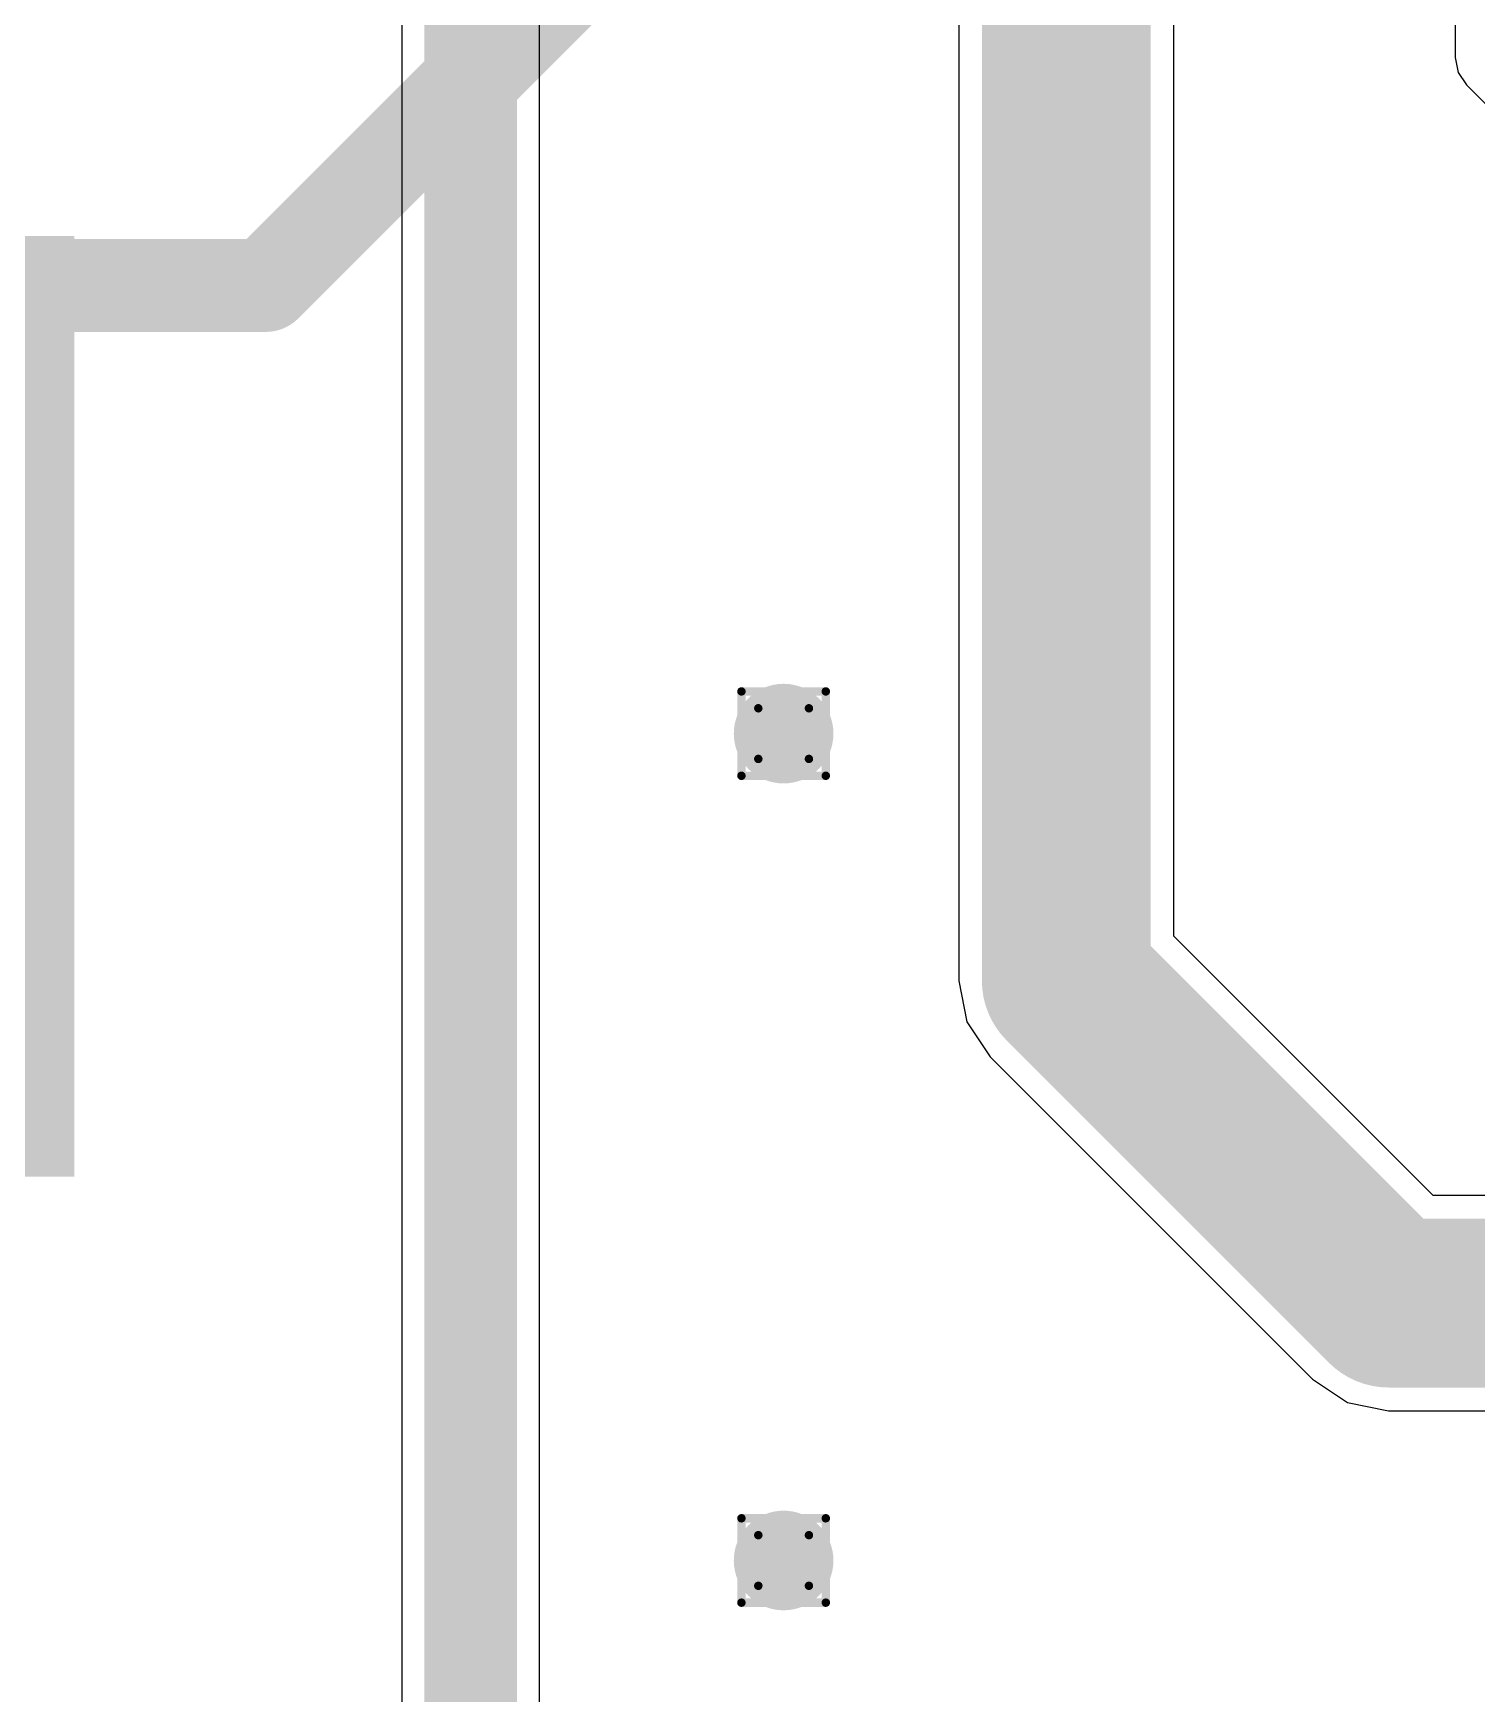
# Model space of a CAD drawing. Header units: inches. Extents: x -0.3 to 9.9, y -0.4 to 5.
# Drawn here: x 0.4051 to 0.7473, y 1.1684 to 1.562 of the extents above; entities that cross this region are included whole.
import ezdxf

# ---------------------------------------------------------------- set-up
doc = ezdxf.new("R2010")
doc.units = ezdxf.units.IN
doc.header["$MEASUREMENT"] = 0
for name, color, linetype in [('Bottom Layer', 5, 'Continuous'), ('Bottom Solder', 6, 'Continuous'), ('Drill Drawing', 1, 'Continuous'), ('Top Layer', 1, 'Continuous'), ('Top Solder', 216, 'Continuous'), ('Via Holes', 16, 'Continuous')]:
    doc.layers.add(name, color=color, linetype=linetype)

msp = doc.modelspace()

# ---------------------------------------------------------------- hatches: boundary and pattern name
at = {"layer": 'Bottom Layer'}
msp.add_hatch(color=5, dxfattribs=at).paths.add_polyline_path([(0.36482, 1.291), (0.41482, 1.291), (0.41482, 1.51395), (0.36482, 1.51395)])
h = msp.add_hatch(color=5, dxfattribs=at)
edge = h.paths.add_edge_path()
edge.add_arc((0.583, 1.396), 0.01181, 0, 360)
h = msp.add_hatch(color=5, dxfattribs=at)
edge = h.paths.add_edge_path()
edge.add_arc((0.583, 1.2), 0.01181, 0, 360)
at = {"layer": 'Bottom Solder'}
h = msp.add_hatch(color=6, dxfattribs=at)
edge = h.paths.add_edge_path()
edge.add_arc((0.583, 1.396), 0.00591, 0, 360)
h = msp.add_hatch(color=6, dxfattribs=at)
edge = h.paths.add_edge_path()
edge.add_arc((0.583, 1.2), 0.00591, 0, 360)
at = {"layer": 'Top Layer'}
h = msp.add_hatch(color=1, dxfattribs=at)
edge = h.paths.add_edge_path()
edge.add_arc((0.583, 1.396), 0.01181, 0, 360)
h = msp.add_hatch(color=1, dxfattribs=at)
edge = h.paths.add_edge_path()
edge.add_arc((0.583, 1.2), 0.01181, 0, 360)
at = {"layer": 'Top Solder'}
h = msp.add_hatch(color=216, dxfattribs=at)
edge = h.paths.add_edge_path()
edge.add_arc((0.583, 1.396), 0.00591, 0, 360)
h = msp.add_hatch(color=216, dxfattribs=at)
edge = h.paths.add_edge_path()
edge.add_arc((0.583, 1.2), 0.00591, 0, 360)
at = {"layer": 'Via Holes'}
h = msp.add_hatch(color=7, dxfattribs=at)
edge = h.paths.add_edge_path()
edge.add_arc((0.583, 1.396), 0.00591, 0, 360)
h = msp.add_hatch(color=7, dxfattribs=at)
edge = h.paths.add_edge_path()
edge.add_arc((0.583, 1.2), 0.00591, 0, 360)

# ---------------------------------------------------------------- linework, layer by layer
at = {"layer": 'Bottom Layer'}
for p, q in [((0.67549, 1.34799), (0.67549, 2.25369)), ((0.7422, 2.24953), (0.7422, 1.55624)), ((0.62451, 1.78017), (0.62451, 1.33743)), ((0.49251, 1.76782), (0.49251, 1.10458)), ((0.52514, 1.09782), (0.52514, 1.76107)), ((0.7422, 1.55624), (0.7429, 1.55273)), ((0.7429, 1.55273), (0.74489, 1.54975)), ((0.74489, 1.54975), (0.86869, 1.42595)), ((0.73699, 1.28649), (0.67549, 1.34799)), ((0.62451, 1.33743), (0.62645, 1.32768)), ((0.62645, 1.32768), (0.63198, 1.31941)), ((0.63198, 1.31941), (0.70841, 1.24298)), ((0.98477, 1.28649), (0.73699, 1.28649)), ((0.70841, 1.24298), (0.71668, 1.23745)), ((0.71668, 1.23745), (0.72643, 1.23551)), ((0.72643, 1.23551), (0.97421, 1.23551))]:
    msp.add_line(p, q, dxfattribs=at)
for points in [[(0.65, 1.33743, 0.04, 0.04, 0), (0.65, 2.38457, 0.04, 0.04, 0)], [(0.50882, 1.09782, 0.022, 0.022, 0), (0.50882, 1.76782, 0.022, 0.022, 0)], [(0.65, 1.33743, 0.04, 0.04, 0), (0.72643, 1.261, 0.04, 0.04, 0)], [(0.72643, 1.261, 0.04, 0.04, 0), (0.98477, 1.261, 0.04, 0.04, 0)]]:
    msp.add_lwpolyline(points, format="xyseb", dxfattribs=at)
for points in [[(0.64, 1.33743, 0.02, 0.02, 1), (0.66, 1.33743, 0.02, 0.02, 1)], [(0.64, 1.33743, 0.02, 0.02, 1), (0.66, 1.33743, 0.02, 0.02, 1)], [(0.71643, 1.261, 0.02, 0.02, 1), (0.73643, 1.261, 0.02, 0.02, 1)], [(0.71643, 1.261, 0.02, 0.02, 1), (0.73643, 1.261, 0.02, 0.02, 1)]]:
    msp.add_lwpolyline(points, format="xyseb", close=True, dxfattribs=at)
at = {"layer": 'Drill Drawing'}
for points in [[(0.573, 1.406, 0.002, 0.002, 0), (0.593, 1.406, 0.002, 0.002, 0)], [(0.573, 1.386, 0.002, 0.002, 0), (0.573, 1.406, 0.002, 0.002, 0)], [(0.593, 1.386, 0.002, 0.002, 0), (0.593, 1.406, 0.002, 0.002, 0)], [(0.577, 1.402, 0.002, 0.002, 0), (0.589, 1.402, 0.002, 0.002, 0)], [(0.577, 1.39, 0.002, 0.002, 0), (0.577, 1.402, 0.002, 0.002, 0)], [(0.589, 1.39, 0.002, 0.002, 0), (0.589, 1.402, 0.002, 0.002, 0)], [(0.577, 1.39, 0.002, 0.002, 0), (0.589, 1.39, 0.002, 0.002, 0)], [(0.573, 1.386, 0.002, 0.002, 0), (0.593, 1.386, 0.002, 0.002, 0)], [(0.573, 1.21, 0.002, 0.002, 0), (0.593, 1.21, 0.002, 0.002, 0)], [(0.573, 1.19, 0.002, 0.002, 0), (0.573, 1.21, 0.002, 0.002, 0)], [(0.593, 1.19, 0.002, 0.002, 0), (0.593, 1.21, 0.002, 0.002, 0)], [(0.577, 1.206, 0.002, 0.002, 0), (0.589, 1.206, 0.002, 0.002, 0)], [(0.577, 1.194, 0.002, 0.002, 0), (0.577, 1.206, 0.002, 0.002, 0)], [(0.589, 1.194, 0.002, 0.002, 0), (0.589, 1.206, 0.002, 0.002, 0)], [(0.577, 1.194, 0.002, 0.002, 0), (0.589, 1.194, 0.002, 0.002, 0)], [(0.573, 1.19, 0.002, 0.002, 0), (0.593, 1.19, 0.002, 0.002, 0)]]:
    msp.add_lwpolyline(points, format="xyseb", dxfattribs=at)
for points in [[(0.5725, 1.406, 0.001, 0.001, 1), (0.5735, 1.406, 0.001, 0.001, 1)], [(0.5725, 1.406, 0.001, 0.001, 1), (0.5735, 1.406, 0.001, 0.001, 1)], [(0.5925, 1.406, 0.001, 0.001, 1), (0.5935, 1.406, 0.001, 0.001, 1)], [(0.5925, 1.406, 0.001, 0.001, 1), (0.5935, 1.406, 0.001, 0.001, 1)], [(0.5765, 1.402, 0.001, 0.001, 1), (0.5775, 1.402, 0.001, 0.001, 1)], [(0.5765, 1.402, 0.001, 0.001, 1), (0.5775, 1.402, 0.001, 0.001, 1)], [(0.5885, 1.402, 0.001, 0.001, 1), (0.5895, 1.402, 0.001, 0.001, 1)], [(0.5885, 1.402, 0.001, 0.001, 1), (0.5895, 1.402, 0.001, 0.001, 1)], [(0.5765, 1.39, 0.001, 0.001, 1), (0.5775, 1.39, 0.001, 0.001, 1)], [(0.5765, 1.39, 0.001, 0.001, 1), (0.5775, 1.39, 0.001, 0.001, 1)], [(0.5885, 1.39, 0.001, 0.001, 1), (0.5895, 1.39, 0.001, 0.001, 1)], [(0.5885, 1.39, 0.001, 0.001, 1), (0.5895, 1.39, 0.001, 0.001, 1)], [(0.5725, 1.386, 0.001, 0.001, 1), (0.5735, 1.386, 0.001, 0.001, 1)], [(0.5725, 1.386, 0.001, 0.001, 1), (0.5735, 1.386, 0.001, 0.001, 1)], [(0.5925, 1.386, 0.001, 0.001, 1), (0.5935, 1.386, 0.001, 0.001, 1)], [(0.5925, 1.386, 0.001, 0.001, 1), (0.5935, 1.386, 0.001, 0.001, 1)], [(0.5725, 1.21, 0.001, 0.001, 1), (0.5735, 1.21, 0.001, 0.001, 1)], [(0.5725, 1.21, 0.001, 0.001, 1), (0.5735, 1.21, 0.001, 0.001, 1)], [(0.5925, 1.21, 0.001, 0.001, 1), (0.5935, 1.21, 0.001, 0.001, 1)], [(0.5925, 1.21, 0.001, 0.001, 1), (0.5935, 1.21, 0.001, 0.001, 1)], [(0.5765, 1.206, 0.001, 0.001, 1), (0.5775, 1.206, 0.001, 0.001, 1)], [(0.5765, 1.206, 0.001, 0.001, 1), (0.5775, 1.206, 0.001, 0.001, 1)], [(0.5885, 1.206, 0.001, 0.001, 1), (0.5895, 1.206, 0.001, 0.001, 1)], [(0.5885, 1.206, 0.001, 0.001, 1), (0.5895, 1.206, 0.001, 0.001, 1)], [(0.5765, 1.194, 0.001, 0.001, 1), (0.5775, 1.194, 0.001, 0.001, 1)], [(0.5765, 1.194, 0.001, 0.001, 1), (0.5775, 1.194, 0.001, 0.001, 1)], [(0.5885, 1.194, 0.001, 0.001, 1), (0.5895, 1.194, 0.001, 0.001, 1)], [(0.5885, 1.194, 0.001, 0.001, 1), (0.5895, 1.194, 0.001, 0.001, 1)], [(0.5725, 1.19, 0.001, 0.001, 1), (0.5735, 1.19, 0.001, 0.001, 1)], [(0.5725, 1.19, 0.001, 0.001, 1), (0.5735, 1.19, 0.001, 0.001, 1)], [(0.5925, 1.19, 0.001, 0.001, 1), (0.5935, 1.19, 0.001, 0.001, 1)], [(0.5925, 1.19, 0.001, 0.001, 1), (0.5935, 1.19, 0.001, 0.001, 1)]]:
    msp.add_lwpolyline(points, format="xyseb", close=True, dxfattribs=at)
at = {"layer": 'Top Layer'}
for points in [[(0.46021, 1.50221, 0.022, 0.022, 0), (0.58295, 1.62495, 0.022, 0.022, 0)], [(0.39056, 1.50221, 0.022, 0.022, 0), (0.46021, 1.50221, 0.022, 0.022, 0)]]:
    msp.add_lwpolyline(points, format="xyseb", dxfattribs=at)
msp.add_lwpolyline([(0.45471, 1.50221, 0.011, 0.011, 1), (0.46571, 1.50221, 0.011, 0.011, 1)], format="xyseb", close=True, dxfattribs=at)
msp.add_lwpolyline([(0.45471, 1.50221, 0.011, 0.011, 1), (0.46571, 1.50221, 0.011, 0.011, 1)], format="xyseb", close=True, dxfattribs=at)

doc.saveas('drawing.dxf')
